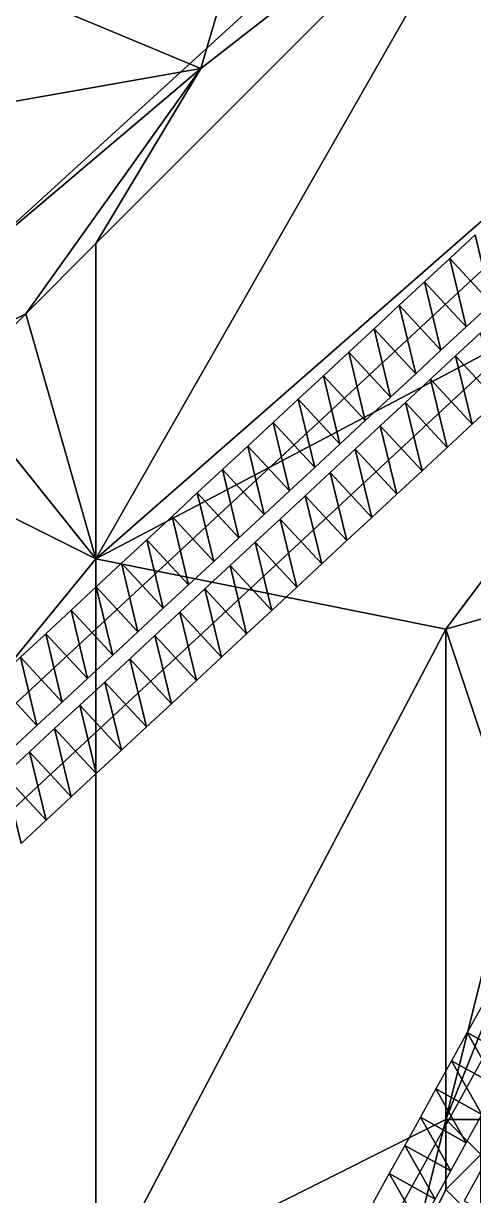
# Model space of a CAD drawing. Header units: metres. Extents: x -1103 to 901, y -902 to 905.
# Drawn here: x -950.1 to -924.4, y -474.3 to -407.4 of the extents above; entities that cross this region are included whole.
import ezdxf

# ---------------------------------------------------------------- set-up
doc = ezdxf.new("R2010")
doc.units = ezdxf.units.M
for name, color, linetype in [('OSM_BRIDGES', 6, 'CONTINUOUS'), ('OSM_BUILDING_FOOTPRINTS', 7, 'CONTINUOUS'), ('OSM_BUILDING_ROOFS', 1, 'CONTINUOUS'), ('OSM_BUILDING_WALLS', 8, 'CONTINUOUS'), ('OSM_RAIL_AXES', 6, 'CONTINUOUS'), ('OSM_RAIL_SURFACE', 7, 'CONTINUOUS'), ('OSM_ROAD_AXES', 2, 'CONTINUOUS'), ('OSM_ROAD_SURFACE', 9, 'CONTINUOUS'), ('OSM_TERRAIN', 3, 'CONTINUOUS')]:
    doc.layers.add(name, color=color, linetype=linetype)

msp = doc.modelspace()

# ---------------------------------------------------------------- linework, layer by layer
at = {"layer": 'OSM_BRIDGES'}
for points in [[(-924.326, -419.503, 12.834), (-924.326, -419.503, 11.734), (-925.768, -420.842, 11.73)], [(-924.326, -419.503, 12.834), (-925.768, -420.842, 11.73), (-925.768, -420.842, 12.83)], [(-924.326, -419.503, 11.734), (-923.387, -423.408, 11.73), (-925.768, -420.842, 11.73)], [(-925.768, -420.842, 12.83), (-925.768, -420.842, 11.73), (-927.211, -422.181, 11.726)], [(-925.768, -420.842, 12.83), (-927.211, -422.181, 11.726), (-927.211, -422.181, 12.826)], [(-925.768, -420.842, 11.73), (-924.83, -424.747, 11.726), (-927.211, -422.181, 11.726)], [(-925.768, -420.842, 11.73), (-923.387, -423.408, 11.73), (-924.83, -424.747, 11.726)], [(-927.211, -422.181, 12.826), (-927.211, -422.181, 11.726), (-928.654, -423.52, 11.722)], [(-927.211, -422.181, 12.826), (-928.654, -423.52, 11.722), (-928.654, -423.52, 12.822)], [(-927.211, -422.181, 11.726), (-926.273, -426.086, 11.722), (-928.654, -423.52, 11.722)], [(-927.211, -422.181, 11.726), (-924.83, -424.747, 11.726), (-926.273, -426.086, 11.722)], [(-923.387, -423.408, 12.83), (-924.83, -424.747, 12.826), (-924.83, -424.747, 11.726)], [(-923.387, -423.408, 12.83), (-924.83, -424.747, 11.726), (-923.387, -423.408, 11.73)], [(-928.654, -423.52, 12.822), (-928.654, -423.52, 11.722), (-930.096, -424.859, 11.718)], [(-928.654, -423.52, 12.822), (-930.096, -424.859, 11.718), (-930.096, -424.859, 12.818)], [(-928.654, -423.52, 11.722), (-927.716, -427.424, 11.718), (-930.096, -424.859, 11.718)], [(-928.654, -423.52, 11.722), (-926.273, -426.086, 11.722), (-927.716, -427.424, 11.718)], [(-924.83, -424.747, 12.826), (-926.273, -426.086, 12.822), (-926.273, -426.086, 11.722)], [(-924.83, -424.747, 12.826), (-926.273, -426.086, 11.722), (-924.83, -424.747, 11.726)], [(-930.096, -424.859, 12.818), (-930.096, -424.859, 11.718), (-931.539, -426.198, 11.714)], [(-930.096, -424.859, 12.818), (-931.539, -426.198, 11.714), (-931.539, -426.198, 12.814)], [(-930.096, -424.859, 11.718), (-929.158, -428.763, 11.714), (-931.539, -426.198, 11.714)], [(-930.096, -424.859, 11.718), (-927.716, -427.424, 11.718), (-929.158, -428.763, 11.714)], [(-924.013, -425.084, 12.939), (-924.013, -425.084, 11.839), (-925.444, -426.413, 11.834)], [(-924.013, -425.084, 12.939), (-925.444, -426.413, 11.834), (-925.444, -426.413, 12.934)], [(-924.013, -425.084, 11.839), (-923.062, -428.978, 11.834), (-925.444, -426.413, 11.834)], [(-926.273, -426.086, 12.822), (-927.716, -427.424, 12.818), (-927.716, -427.424, 11.718)], [(-926.273, -426.086, 12.822), (-927.716, -427.424, 11.718), (-926.273, -426.086, 11.722)], [(-931.539, -426.198, 12.814), (-931.539, -426.198, 11.714), (-932.982, -427.537, 11.709)], [(-931.539, -426.198, 12.814), (-932.982, -427.537, 11.709), (-932.982, -427.537, 12.809)], [(-931.539, -426.198, 11.714), (-930.601, -430.102, 11.709), (-932.982, -427.537, 11.709)], [(-931.539, -426.198, 11.714), (-929.158, -428.763, 11.714), (-930.601, -430.102, 11.709)], [(-925.444, -426.413, 12.934), (-925.444, -426.413, 11.834), (-926.876, -427.742, 11.829)], [(-925.444, -426.413, 12.934), (-926.876, -427.742, 11.829), (-926.876, -427.742, 12.929)], [(-925.444, -426.413, 11.834), (-924.494, -430.307, 11.829), (-926.876, -427.742, 11.829)], [(-925.444, -426.413, 11.834), (-923.062, -428.978, 11.834), (-924.494, -430.307, 11.829)], [(-927.716, -427.424, 12.818), (-929.158, -428.763, 12.814), (-929.158, -428.763, 11.714)], [(-927.716, -427.424, 12.818), (-929.158, -428.763, 11.714), (-927.716, -427.424, 11.718)], [(-932.982, -427.537, 12.809), (-932.982, -427.537, 11.709), (-934.425, -428.876, 11.705)], [(-932.982, -427.537, 12.809), (-934.425, -428.876, 11.705), (-934.425, -428.876, 12.805)], [(-932.982, -427.537, 11.709), (-932.044, -431.441, 11.705), (-934.425, -428.876, 11.705)], [(-932.982, -427.537, 11.709), (-930.601, -430.102, 11.709), (-932.044, -431.441, 11.705)], [(-926.876, -427.742, 12.929), (-926.876, -427.742, 11.829), (-928.307, -429.072, 11.824)], [(-926.876, -427.742, 12.929), (-928.307, -429.072, 11.824), (-928.307, -429.072, 12.924)], [(-926.876, -427.742, 11.829), (-925.925, -431.636, 11.824), (-928.307, -429.072, 11.824)], [(-926.876, -427.742, 11.829), (-924.494, -430.307, 11.829), (-925.925, -431.636, 11.824)], [(-929.158, -428.763, 12.814), (-930.601, -430.102, 12.809), (-930.601, -430.102, 11.709)], [(-929.158, -428.763, 12.814), (-930.601, -430.102, 11.709), (-929.158, -428.763, 11.714)], [(-934.425, -428.876, 12.805), (-934.425, -428.876, 11.705), (-935.867, -430.214, 11.701)], [(-934.425, -428.876, 12.805), (-935.867, -430.214, 11.701), (-935.867, -430.214, 12.801)], [(-934.425, -428.876, 11.705), (-933.487, -432.78, 11.701), (-935.867, -430.214, 11.701)], [(-934.425, -428.876, 11.705), (-932.044, -431.441, 11.705), (-933.487, -432.78, 11.701)], [(-928.307, -429.072, 12.924), (-928.307, -429.072, 11.824), (-929.738, -430.401, 11.818)], [(-928.307, -429.072, 12.924), (-929.738, -430.401, 11.818), (-929.738, -430.401, 12.918)], [(-928.307, -429.072, 11.824), (-927.356, -432.966, 11.818), (-929.738, -430.401, 11.818)], [(-928.307, -429.072, 11.824), (-925.925, -431.636, 11.824), (-927.356, -432.966, 11.818)], [(-923.062, -428.978, 12.934), (-924.494, -430.307, 12.929), (-924.494, -430.307, 11.829)], [(-923.062, -428.978, 12.934), (-924.494, -430.307, 11.829), (-923.062, -428.978, 11.834)], [(-930.601, -430.102, 12.809), (-932.044, -431.441, 12.805), (-932.044, -431.441, 11.705)], [(-930.601, -430.102, 12.809), (-932.044, -431.441, 11.705), (-930.601, -430.102, 11.709)], [(-935.867, -430.214, 12.801), (-935.867, -430.214, 11.701), (-937.31, -431.553, 11.697)], [(-935.867, -430.214, 12.801), (-937.31, -431.553, 11.697), (-937.31, -431.553, 12.797)], [(-935.867, -430.214, 11.701), (-934.929, -434.119, 11.697), (-937.31, -431.553, 11.697)], [(-935.867, -430.214, 11.701), (-933.487, -432.78, 11.701), (-934.929, -434.119, 11.697)], [(-929.738, -430.401, 12.918), (-929.738, -430.401, 11.818), (-931.169, -431.731, 11.813)], [(-929.738, -430.401, 12.918), (-931.169, -431.731, 11.813), (-931.169, -431.731, 12.913)], [(-929.738, -430.401, 11.818), (-928.787, -434.295, 11.813), (-931.169, -431.731, 11.813)], [(-929.738, -430.401, 11.818), (-927.356, -432.966, 11.818), (-928.787, -434.295, 11.813)], [(-924.494, -430.307, 12.929), (-925.925, -431.636, 12.924), (-925.925, -431.636, 11.824)], [(-924.494, -430.307, 12.929), (-925.925, -431.636, 11.824), (-924.494, -430.307, 11.829)], [(-932.044, -431.441, 12.805), (-933.487, -432.78, 12.801), (-933.487, -432.78, 11.701)], [(-932.044, -431.441, 12.805), (-933.487, -432.78, 11.701), (-932.044, -431.441, 11.705)], [(-937.31, -431.553, 12.797), (-937.31, -431.553, 11.697), (-938.753, -432.892, 11.693)], [(-937.31, -431.553, 12.797), (-938.753, -432.892, 11.693), (-938.753, -432.892, 12.793)], [(-937.31, -431.553, 11.697), (-936.372, -435.458, 11.693), (-938.753, -432.892, 11.693)], [(-937.31, -431.553, 11.697), (-934.929, -434.119, 11.697), (-936.372, -435.458, 11.693)], [(-931.169, -431.731, 12.913), (-931.169, -431.731, 11.813), (-932.601, -433.06, 11.808)], [(-931.169, -431.731, 12.913), (-932.601, -433.06, 11.808), (-932.601, -433.06, 12.908)], [(-931.169, -431.731, 11.813), (-930.219, -435.624, 11.808), (-932.601, -433.06, 11.808)], [(-931.169, -431.731, 11.813), (-928.787, -434.295, 11.813), (-930.219, -435.624, 11.808)], [(-925.925, -431.636, 12.924), (-927.356, -432.966, 12.918), (-927.356, -432.966, 11.818)], [(-925.925, -431.636, 12.924), (-927.356, -432.966, 11.818), (-925.925, -431.636, 11.824)], [(-933.487, -432.78, 12.801), (-934.929, -434.119, 12.797), (-934.929, -434.119, 11.697)], [(-933.487, -432.78, 12.801), (-934.929, -434.119, 11.697), (-933.487, -432.78, 11.701)], [(-938.753, -432.892, 12.793), (-938.753, -432.892, 11.693), (-940.196, -434.231, 11.688)], [(-938.753, -432.892, 12.793), (-940.196, -434.231, 11.688), (-940.196, -434.231, 12.788)], [(-938.753, -432.892, 11.693), (-937.815, -436.797, 11.688), (-940.196, -434.231, 11.688)], [(-938.753, -432.892, 11.693), (-936.372, -435.458, 11.693), (-937.815, -436.797, 11.688)], [(-932.601, -433.06, 12.908), (-932.601, -433.06, 11.808), (-934.032, -434.389, 11.803)], [(-932.601, -433.06, 12.908), (-934.032, -434.389, 11.803), (-934.032, -434.389, 12.903)], [(-932.601, -433.06, 11.808), (-931.65, -436.954, 11.803), (-934.032, -434.389, 11.803)], [(-932.601, -433.06, 11.808), (-930.219, -435.624, 11.808), (-931.65, -436.954, 11.803)], [(-927.356, -432.966, 12.918), (-928.787, -434.295, 12.913), (-928.787, -434.295, 11.813)], [(-927.356, -432.966, 12.918), (-928.787, -434.295, 11.813), (-927.356, -432.966, 11.818)], [(-934.929, -434.119, 12.797), (-936.372, -435.458, 12.793), (-936.372, -435.458, 11.693)], [(-934.929, -434.119, 12.797), (-936.372, -435.458, 11.693), (-934.929, -434.119, 11.697)], [(-940.196, -434.231, 12.788), (-940.196, -434.231, 11.688), (-941.638, -435.57, 11.684)], [(-940.196, -434.231, 12.788), (-941.638, -435.57, 11.684), (-941.638, -435.57, 12.784)], [(-940.196, -434.231, 11.688), (-939.258, -438.135, 11.684), (-941.638, -435.57, 11.684)], [(-940.196, -434.231, 11.688), (-937.815, -436.797, 11.688), (-939.258, -438.135, 11.684)], [(-934.032, -434.389, 12.903), (-934.032, -434.389, 11.803), (-935.463, -435.719, 11.797)], [(-934.032, -434.389, 12.903), (-935.463, -435.719, 11.797), (-935.463, -435.719, 12.897)], [(-934.032, -434.389, 11.803), (-933.081, -438.283, 11.797), (-935.463, -435.719, 11.797)], [(-934.032, -434.389, 11.803), (-931.65, -436.954, 11.803), (-933.081, -438.283, 11.797)], [(-928.787, -434.295, 12.913), (-930.219, -435.624, 12.908), (-930.219, -435.624, 11.808)], [(-928.787, -434.295, 12.913), (-930.219, -435.624, 11.808), (-928.787, -434.295, 11.813)], [(-936.372, -435.458, 12.793), (-937.815, -436.797, 12.788), (-937.815, -436.797, 11.688)], [(-936.372, -435.458, 12.793), (-937.815, -436.797, 11.688), (-936.372, -435.458, 11.693)], [(-941.638, -435.57, 12.784), (-941.638, -435.57, 11.684), (-943.081, -436.909, 11.68)], [(-941.638, -435.57, 12.784), (-943.081, -436.909, 11.68), (-943.081, -436.909, 12.78)], [(-941.638, -435.57, 11.684), (-940.7, -439.474, 11.68), (-943.081, -436.909, 11.68)], [(-941.638, -435.57, 11.684), (-939.258, -438.135, 11.684), (-940.7, -439.474, 11.68)], [(-935.463, -435.719, 12.897), (-935.463, -435.719, 11.797), (-936.894, -437.048, 11.792)], [(-935.463, -435.719, 12.897), (-936.894, -437.048, 11.792), (-936.894, -437.048, 12.892)], [(-935.463, -435.719, 11.797), (-934.513, -439.613, 11.792), (-936.894, -437.048, 11.792)], [(-935.463, -435.719, 11.797), (-933.081, -438.283, 11.797), (-934.513, -439.613, 11.792)], [(-930.219, -435.624, 12.908), (-931.65, -436.954, 12.903), (-931.65, -436.954, 11.803)], [(-930.219, -435.624, 12.908), (-931.65, -436.954, 11.803), (-930.219, -435.624, 11.808)], [(-937.815, -436.797, 12.788), (-939.258, -438.135, 12.784), (-939.258, -438.135, 11.684)], [(-937.815, -436.797, 12.788), (-939.258, -438.135, 11.684), (-937.815, -436.797, 11.688)], [(-943.081, -436.909, 12.78), (-943.081, -436.909, 11.68), (-944.524, -438.248, 11.676)], [(-943.081, -436.909, 12.78), (-944.524, -438.248, 11.676), (-944.524, -438.248, 12.776)], [(-943.081, -436.909, 11.68), (-942.143, -440.813, 11.676), (-944.524, -438.248, 11.676)], [(-943.081, -436.909, 11.68), (-940.7, -439.474, 11.68), (-942.143, -440.813, 11.676)], [(-936.894, -437.048, 12.892), (-936.894, -437.048, 11.792), (-938.326, -438.377, 11.787)], [(-936.894, -437.048, 12.892), (-938.326, -438.377, 11.787), (-938.326, -438.377, 12.887)], [(-936.894, -437.048, 11.792), (-935.944, -440.942, 11.787), (-938.326, -438.377, 11.787)], [(-936.894, -437.048, 11.792), (-934.513, -439.613, 11.792), (-935.944, -440.942, 11.787)], [(-931.65, -436.954, 12.903), (-933.081, -438.283, 12.897), (-933.081, -438.283, 11.797)], [(-931.65, -436.954, 12.903), (-933.081, -438.283, 11.797), (-931.65, -436.954, 11.803)], [(-939.258, -438.135, 12.784), (-940.7, -439.474, 12.78), (-940.7, -439.474, 11.68)], [(-939.258, -438.135, 12.784), (-940.7, -439.474, 11.68), (-939.258, -438.135, 11.684)], [(-944.524, -438.248, 12.776), (-944.524, -438.248, 11.676), (-945.967, -439.586, 11.672)], [(-944.524, -438.248, 12.776), (-945.967, -439.586, 11.672), (-945.967, -439.586, 12.772)], [(-944.524, -438.248, 11.676), (-943.586, -442.152, 11.672), (-945.967, -439.586, 11.672)], [(-944.524, -438.248, 11.676), (-942.143, -440.813, 11.676), (-943.586, -442.152, 11.672)], [(-938.326, -438.377, 12.887), (-938.326, -438.377, 11.787), (-939.757, -439.707, 11.782)], [(-938.326, -438.377, 12.887), (-939.757, -439.707, 11.782), (-939.757, -439.707, 12.882)], [(-938.326, -438.377, 11.787), (-937.375, -442.271, 11.782), (-939.757, -439.707, 11.782)], [(-938.326, -438.377, 11.787), (-935.944, -440.942, 11.787), (-937.375, -442.271, 11.782)], [(-933.081, -438.283, 12.897), (-934.513, -439.613, 12.892), (-934.513, -439.613, 11.792)], [(-933.081, -438.283, 12.897), (-934.513, -439.613, 11.792), (-933.081, -438.283, 11.797)], [(-940.7, -439.474, 12.78), (-942.143, -440.813, 12.776), (-942.143, -440.813, 11.676)], [(-940.7, -439.474, 12.78), (-942.143, -440.813, 11.676), (-940.7, -439.474, 11.68)], [(-945.967, -439.586, 12.772), (-945.967, -439.586, 11.672), (-947.409, -440.925, 11.668)], [(-945.967, -439.586, 12.772), (-947.409, -440.925, 11.668), (-947.409, -440.925, 12.768)], [(-945.967, -439.586, 11.672), (-945.029, -443.491, 11.668), (-947.409, -440.925, 11.668)], [(-945.967, -439.586, 11.672), (-943.586, -442.152, 11.672), (-945.029, -443.491, 11.668)], [(-939.757, -439.707, 12.882), (-939.757, -439.707, 11.782), (-941.188, -441.036, 11.776)], [(-939.757, -439.707, 12.882), (-941.188, -441.036, 11.776), (-941.188, -441.036, 12.876)], [(-939.757, -439.707, 11.782), (-938.806, -443.601, 11.776), (-941.188, -441.036, 11.776)], [(-939.757, -439.707, 11.782), (-937.375, -442.271, 11.782), (-938.806, -443.601, 11.776)], [(-934.513, -439.613, 12.892), (-935.944, -440.942, 12.887), (-935.944, -440.942, 11.787)], [(-934.513, -439.613, 12.892), (-935.944, -440.942, 11.787), (-934.513, -439.613, 11.792)], [(-942.143, -440.813, 12.776), (-943.586, -442.152, 12.772), (-943.586, -442.152, 11.672)], [(-942.143, -440.813, 12.776), (-943.586, -442.152, 11.672), (-942.143, -440.813, 11.676)], [(-947.409, -440.925, 12.768), (-947.409, -440.925, 11.668), (-948.852, -442.264, 11.663)], [(-947.409, -440.925, 12.768), (-948.852, -442.264, 11.663), (-948.852, -442.264, 12.763)], [(-947.409, -440.925, 11.668), (-946.471, -444.83, 11.663), (-948.852, -442.264, 11.663)], [(-947.409, -440.925, 11.668), (-945.029, -443.491, 11.668), (-946.471, -444.83, 11.663)], [(-941.188, -441.036, 12.876), (-941.188, -441.036, 11.776), (-942.62, -442.366, 11.771)], [(-941.188, -441.036, 12.876), (-942.62, -442.366, 11.771), (-942.62, -442.366, 12.871)], [(-941.188, -441.036, 11.776), (-940.238, -444.93, 11.771), (-942.62, -442.366, 11.771)], [(-941.188, -441.036, 11.776), (-938.806, -443.601, 11.776), (-940.238, -444.93, 11.771)], [(-935.944, -440.942, 12.887), (-937.375, -442.271, 12.882), (-937.375, -442.271, 11.782)], [(-935.944, -440.942, 12.887), (-937.375, -442.271, 11.782), (-935.944, -440.942, 11.787)], [(-943.586, -442.152, 12.772), (-945.029, -443.491, 12.768), (-945.029, -443.491, 11.668)], [(-943.586, -442.152, 12.772), (-945.029, -443.491, 11.668), (-943.586, -442.152, 11.672)], [(-948.852, -442.264, 12.763), (-948.852, -442.264, 11.663), (-950.295, -443.603, 11.659)], [(-948.852, -442.264, 12.763), (-950.295, -443.603, 11.659), (-950.295, -443.603, 12.759)], [(-948.852, -442.264, 11.663), (-947.914, -446.169, 11.659), (-950.295, -443.603, 11.659)], [(-948.852, -442.264, 11.663), (-946.471, -444.83, 11.663), (-947.914, -446.169, 11.659)], [(-942.62, -442.366, 12.871), (-942.62, -442.366, 11.771), (-944.051, -443.695, 11.766)], [(-942.62, -442.366, 12.871), (-944.051, -443.695, 11.766), (-944.051, -443.695, 12.866)], [(-942.62, -442.366, 11.771), (-941.669, -446.259, 11.766), (-944.051, -443.695, 11.766)], [(-942.62, -442.366, 11.771), (-940.238, -444.93, 11.771), (-941.669, -446.259, 11.766)], [(-937.375, -442.271, 12.882), (-938.806, -443.601, 12.876), (-938.806, -443.601, 11.776)], [(-937.375, -442.271, 12.882), (-938.806, -443.601, 11.776), (-937.375, -442.271, 11.782)], [(-945.029, -443.491, 12.768), (-946.471, -444.83, 12.763), (-946.471, -444.83, 11.663)], [(-945.029, -443.491, 12.768), (-946.471, -444.83, 11.663), (-945.029, -443.491, 11.668)], [(-950.295, -443.603, 11.659), (-949.357, -447.507, 11.655), (-951.738, -444.942, 11.655)], [(-950.295, -443.603, 11.659), (-947.914, -446.169, 11.659), (-949.357, -447.507, 11.655)], [(-944.051, -443.695, 12.866), (-944.051, -443.695, 11.766), (-945.482, -445.024, 11.761)], [(-944.051, -443.695, 12.866), (-945.482, -445.024, 11.761), (-945.482, -445.024, 12.861)], [(-944.051, -443.695, 11.766), (-943.1, -447.589, 11.761), (-945.482, -445.024, 11.761)], [(-944.051, -443.695, 11.766), (-941.669, -446.259, 11.766), (-943.1, -447.589, 11.761)], [(-938.806, -443.601, 12.876), (-940.238, -444.93, 12.871), (-940.238, -444.93, 11.771)], [(-938.806, -443.601, 12.876), (-940.238, -444.93, 11.771), (-938.806, -443.601, 11.776)], [(-946.471, -444.83, 12.763), (-947.914, -446.169, 12.759), (-947.914, -446.169, 11.659)], [(-946.471, -444.83, 12.763), (-947.914, -446.169, 11.659), (-946.471, -444.83, 11.663)], [(-951.738, -444.942, 11.655), (-949.357, -447.507, 11.655), (-950.799, -448.846, 11.651)], [(-945.482, -445.024, 12.861), (-945.482, -445.024, 11.761), (-946.913, -446.354, 11.755)], [(-945.482, -445.024, 12.861), (-946.913, -446.354, 11.755), (-946.913, -446.354, 12.855)], [(-945.482, -445.024, 11.761), (-944.532, -448.918, 11.755), (-946.913, -446.354, 11.755)], [(-945.482, -445.024, 11.761), (-943.1, -447.589, 11.761), (-944.532, -448.918, 11.755)], [(-940.238, -444.93, 12.871), (-941.669, -446.259, 12.866), (-941.669, -446.259, 11.766)], [(-940.238, -444.93, 12.871), (-941.669, -446.259, 11.766), (-940.238, -444.93, 11.771)], [(-947.914, -446.169, 12.759), (-949.357, -447.507, 12.755), (-949.357, -447.507, 11.655)], [(-947.914, -446.169, 12.759), (-949.357, -447.507, 11.655), (-947.914, -446.169, 11.659)], [(-941.669, -446.259, 12.866), (-943.1, -447.589, 12.861), (-943.1, -447.589, 11.761)], [(-941.669, -446.259, 12.866), (-943.1, -447.589, 11.761), (-941.669, -446.259, 11.766)], [(-946.913, -446.354, 12.855), (-946.913, -446.354, 11.755), (-948.345, -447.683, 11.75)], [(-946.913, -446.354, 12.855), (-948.345, -447.683, 11.75), (-948.345, -447.683, 12.85)], [(-946.913, -446.354, 11.755), (-945.963, -450.248, 11.75), (-948.345, -447.683, 11.75)], [(-946.913, -446.354, 11.755), (-944.532, -448.918, 11.755), (-945.963, -450.248, 11.75)], [(-949.357, -447.507, 12.755), (-950.799, -448.846, 12.751), (-950.799, -448.846, 11.651)], [(-949.357, -447.507, 12.755), (-950.799, -448.846, 11.651), (-949.357, -447.507, 11.655)], [(-943.1, -447.589, 12.861), (-944.532, -448.918, 12.855), (-944.532, -448.918, 11.755)], [(-943.1, -447.589, 12.861), (-944.532, -448.918, 11.755), (-943.1, -447.589, 11.761)], [(-948.345, -447.683, 12.85), (-948.345, -447.683, 11.75), (-949.776, -449.012, 11.745)], [(-948.345, -447.683, 12.85), (-949.776, -449.012, 11.745), (-949.776, -449.012, 12.845)], [(-948.345, -447.683, 11.75), (-947.394, -451.577, 11.745), (-949.776, -449.012, 11.745)], [(-948.345, -447.683, 11.75), (-945.963, -450.248, 11.75), (-947.394, -451.577, 11.745)], [(-944.532, -448.918, 12.855), (-945.963, -450.248, 12.85), (-945.963, -450.248, 11.75)], [(-944.532, -448.918, 12.855), (-945.963, -450.248, 11.75), (-944.532, -448.918, 11.755)], [(-949.776, -449.012, 12.845), (-949.776, -449.012, 11.745), (-951.207, -450.342, 11.74)], [(-949.776, -449.012, 12.845), (-951.207, -450.342, 11.74), (-951.207, -450.342, 12.84)], [(-949.776, -449.012, 11.745), (-948.825, -452.906, 11.74), (-951.207, -450.342, 11.74)], [(-949.776, -449.012, 11.745), (-947.394, -451.577, 11.745), (-948.825, -452.906, 11.74)], [(-945.963, -450.248, 12.85), (-947.394, -451.577, 12.845), (-947.394, -451.577, 11.745)], [(-945.963, -450.248, 12.85), (-947.394, -451.577, 11.745), (-945.963, -450.248, 11.75)], [(-951.207, -450.342, 11.74), (-948.825, -452.906, 11.74), (-950.257, -454.236, 11.734)], [(-947.394, -451.577, 12.845), (-948.825, -452.906, 12.84), (-948.825, -452.906, 11.74)], [(-947.394, -451.577, 12.845), (-948.825, -452.906, 11.74), (-947.394, -451.577, 11.745)], [(-948.825, -452.906, 12.84), (-950.257, -454.236, 12.834), (-950.257, -454.236, 11.734)], [(-948.825, -452.906, 12.84), (-950.257, -454.236, 11.734), (-948.825, -452.906, 11.74)]]:
    msp.add_3dface(points, dxfattribs=at)
at = {"layer": 'OSM_BUILDING_FOOTPRINTS'}
msp.add_polyline3d([(-907.383, -354.504, 11.038), (-918.845, -364.966, 11.038), (-952.636, -395.777, 11.038), (-953.597, -394.726, 11.038), (-958.24, -398.962, 11.038), (-957.289, -399.99, 11.038), (-967.536, -409.335, 11.038), (-968.265, -408.539, 11.038), (-972.687, -412.576, 11.038), (-971.957, -413.361, 11.038), (-985, -425.25, 11.038), (-983.862, -426.499, 11.038), (-1002.918, -443.873, 11.038), (-997.402, -449.845, 11.038), (-995.965, -448.54, 11.038), (-992.173, -452.643, 11.038), (-990.128, -454.855, 11.038), (-896.594, -369.566, 11.038), (-900.319, -365.529, 11.038), (-898.628, -363.981, 11.038), (-907.383, -354.504, 11.038)], close=True, dxfattribs=at)
at = {"layer": 'OSM_BUILDING_ROOFS'}
for points in [[(-983.862, -426.499, 16.238), (-896.594, -369.566, 16.238), (-900.319, -365.529, 16.238)], [(-983.862, -426.499, 16.238), (-900.319, -365.529, 16.238), (-952.636, -395.777, 16.238)], [(-983.862, -426.499, 16.238), (-990.128, -454.855, 16.238), (-896.594, -369.566, 16.238)]]:
    msp.add_3dface(points, dxfattribs=at)
at = {"layer": 'OSM_BUILDING_WALLS'}
for points in [[(-990.128, -454.855, 11.038), (-896.594, -369.566, 11.038), (-896.594, -369.566, 16.238)], [(-990.128, -454.855, 11.038), (-896.594, -369.566, 16.238), (-990.128, -454.855, 16.238)]]:
    msp.add_3dface(points, dxfattribs=at)
at = {"layer": 'OSM_RAIL_AXES'}
for points in [[(-911.593, -410.075, 12.748), (-1002.486, -494.424, 12.485), (-1100, -584.718, 12.205)], [(-908.509, -413.072, 12.872), (-964.329, -464.918, 12.667), (-1100, -590.57, 12.174)]]:
    msp.add_polyline3d(points, dxfattribs=at)
at = {"layer": 'OSM_RAIL_SURFACE'}
for points in [[(-924.326, -419.503, 12.834), (-925.768, -420.842, 12.83), (-923.387, -423.408, 12.83)], [(-925.768, -420.842, 12.83), (-927.211, -422.181, 12.826), (-924.83, -424.747, 12.826)], [(-925.768, -420.842, 12.83), (-924.83, -424.747, 12.826), (-923.387, -423.408, 12.83)], [(-927.211, -422.181, 12.826), (-928.654, -423.52, 12.822), (-926.273, -426.086, 12.822)], [(-927.211, -422.181, 12.826), (-926.273, -426.086, 12.822), (-924.83, -424.747, 12.826)], [(-928.654, -423.52, 12.822), (-930.096, -424.859, 12.818), (-927.716, -427.424, 12.818)], [(-928.654, -423.52, 12.822), (-927.716, -427.424, 12.818), (-926.273, -426.086, 12.822)], [(-930.096, -424.859, 12.818), (-931.539, -426.198, 12.814), (-929.158, -428.763, 12.814)], [(-930.096, -424.859, 12.818), (-929.158, -428.763, 12.814), (-927.716, -427.424, 12.818)], [(-924.013, -425.084, 12.939), (-925.444, -426.413, 12.934), (-923.062, -428.978, 12.934)], [(-931.539, -426.198, 12.814), (-932.982, -427.537, 12.809), (-930.601, -430.102, 12.809)], [(-931.539, -426.198, 12.814), (-930.601, -430.102, 12.809), (-929.158, -428.763, 12.814)], [(-925.444, -426.413, 12.934), (-926.876, -427.742, 12.929), (-924.494, -430.307, 12.929)], [(-925.444, -426.413, 12.934), (-924.494, -430.307, 12.929), (-923.062, -428.978, 12.934)], [(-932.982, -427.537, 12.809), (-934.425, -428.876, 12.805), (-932.044, -431.441, 12.805)], [(-932.982, -427.537, 12.809), (-932.044, -431.441, 12.805), (-930.601, -430.102, 12.809)], [(-926.876, -427.742, 12.929), (-928.307, -429.072, 12.924), (-925.925, -431.636, 12.924)], [(-926.876, -427.742, 12.929), (-925.925, -431.636, 12.924), (-924.494, -430.307, 12.929)], [(-934.425, -428.876, 12.805), (-935.867, -430.214, 12.801), (-933.487, -432.78, 12.801)], [(-934.425, -428.876, 12.805), (-933.487, -432.78, 12.801), (-932.044, -431.441, 12.805)], [(-928.307, -429.072, 12.924), (-929.738, -430.401, 12.918), (-927.356, -432.966, 12.918)], [(-928.307, -429.072, 12.924), (-927.356, -432.966, 12.918), (-925.925, -431.636, 12.924)], [(-935.867, -430.214, 12.801), (-937.31, -431.553, 12.797), (-934.929, -434.119, 12.797)], [(-935.867, -430.214, 12.801), (-934.929, -434.119, 12.797), (-933.487, -432.78, 12.801)], [(-929.738, -430.401, 12.918), (-931.169, -431.731, 12.913), (-928.787, -434.295, 12.913)], [(-929.738, -430.401, 12.918), (-928.787, -434.295, 12.913), (-927.356, -432.966, 12.918)], [(-937.31, -431.553, 12.797), (-938.753, -432.892, 12.793), (-936.372, -435.458, 12.793)], [(-937.31, -431.553, 12.797), (-936.372, -435.458, 12.793), (-934.929, -434.119, 12.797)], [(-931.169, -431.731, 12.913), (-932.601, -433.06, 12.908), (-930.219, -435.624, 12.908)], [(-931.169, -431.731, 12.913), (-930.219, -435.624, 12.908), (-928.787, -434.295, 12.913)], [(-938.753, -432.892, 12.793), (-940.196, -434.231, 12.788), (-937.815, -436.797, 12.788)], [(-938.753, -432.892, 12.793), (-937.815, -436.797, 12.788), (-936.372, -435.458, 12.793)], [(-932.601, -433.06, 12.908), (-934.032, -434.389, 12.903), (-931.65, -436.954, 12.903)], [(-932.601, -433.06, 12.908), (-931.65, -436.954, 12.903), (-930.219, -435.624, 12.908)], [(-940.196, -434.231, 12.788), (-941.638, -435.57, 12.784), (-939.258, -438.135, 12.784)], [(-940.196, -434.231, 12.788), (-939.258, -438.135, 12.784), (-937.815, -436.797, 12.788)], [(-934.032, -434.389, 12.903), (-935.463, -435.719, 12.897), (-933.081, -438.283, 12.897)], [(-934.032, -434.389, 12.903), (-933.081, -438.283, 12.897), (-931.65, -436.954, 12.903)], [(-941.638, -435.57, 12.784), (-943.081, -436.909, 12.78), (-940.7, -439.474, 12.78)], [(-941.638, -435.57, 12.784), (-940.7, -439.474, 12.78), (-939.258, -438.135, 12.784)], [(-935.463, -435.719, 12.897), (-936.894, -437.048, 12.892), (-934.513, -439.613, 12.892)], [(-935.463, -435.719, 12.897), (-934.513, -439.613, 12.892), (-933.081, -438.283, 12.897)], [(-943.081, -436.909, 12.78), (-944.524, -438.248, 12.776), (-942.143, -440.813, 12.776)], [(-943.081, -436.909, 12.78), (-942.143, -440.813, 12.776), (-940.7, -439.474, 12.78)], [(-936.894, -437.048, 12.892), (-938.326, -438.377, 12.887), (-935.944, -440.942, 12.887)], [(-936.894, -437.048, 12.892), (-935.944, -440.942, 12.887), (-934.513, -439.613, 12.892)], [(-944.524, -438.248, 12.776), (-945.967, -439.586, 12.772), (-943.586, -442.152, 12.772)], [(-944.524, -438.248, 12.776), (-943.586, -442.152, 12.772), (-942.143, -440.813, 12.776)], [(-938.326, -438.377, 12.887), (-939.757, -439.707, 12.882), (-937.375, -442.271, 12.882)], [(-938.326, -438.377, 12.887), (-937.375, -442.271, 12.882), (-935.944, -440.942, 12.887)], [(-945.967, -439.586, 12.772), (-947.409, -440.925, 12.768), (-945.029, -443.491, 12.768)], [(-945.967, -439.586, 12.772), (-945.029, -443.491, 12.768), (-943.586, -442.152, 12.772)], [(-939.757, -439.707, 12.882), (-941.188, -441.036, 12.876), (-938.806, -443.601, 12.876)], [(-939.757, -439.707, 12.882), (-938.806, -443.601, 12.876), (-937.375, -442.271, 12.882)], [(-947.409, -440.925, 12.768), (-948.852, -442.264, 12.763), (-946.471, -444.83, 12.763)], [(-947.409, -440.925, 12.768), (-946.471, -444.83, 12.763), (-945.029, -443.491, 12.768)], [(-941.188, -441.036, 12.876), (-942.62, -442.366, 12.871), (-940.238, -444.93, 12.871)], [(-941.188, -441.036, 12.876), (-940.238, -444.93, 12.871), (-938.806, -443.601, 12.876)], [(-948.852, -442.264, 12.763), (-950.295, -443.603, 12.759), (-947.914, -446.169, 12.759)], [(-948.852, -442.264, 12.763), (-947.914, -446.169, 12.759), (-946.471, -444.83, 12.763)], [(-942.62, -442.366, 12.871), (-944.051, -443.695, 12.866), (-941.669, -446.259, 12.866)], [(-942.62, -442.366, 12.871), (-941.669, -446.259, 12.866), (-940.238, -444.93, 12.871)], [(-950.295, -443.603, 12.759), (-951.738, -444.942, 12.755), (-949.357, -447.507, 12.755)], [(-950.295, -443.603, 12.759), (-949.357, -447.507, 12.755), (-947.914, -446.169, 12.759)], [(-944.051, -443.695, 12.866), (-945.482, -445.024, 12.861), (-943.1, -447.589, 12.861)], [(-944.051, -443.695, 12.866), (-943.1, -447.589, 12.861), (-941.669, -446.259, 12.866)], [(-951.738, -444.942, 12.755), (-950.799, -448.846, 12.751), (-949.357, -447.507, 12.755)], [(-945.482, -445.024, 12.861), (-946.913, -446.354, 12.855), (-944.532, -448.918, 12.855)], [(-945.482, -445.024, 12.861), (-944.532, -448.918, 12.855), (-943.1, -447.589, 12.861)], [(-946.913, -446.354, 12.855), (-948.345, -447.683, 12.85), (-945.963, -450.248, 12.85)], [(-946.913, -446.354, 12.855), (-945.963, -450.248, 12.85), (-944.532, -448.918, 12.855)], [(-948.345, -447.683, 12.85), (-949.776, -449.012, 12.845), (-947.394, -451.577, 12.845)], [(-948.345, -447.683, 12.85), (-947.394, -451.577, 12.845), (-945.963, -450.248, 12.85)], [(-949.776, -449.012, 12.845), (-951.207, -450.342, 12.84), (-948.825, -452.906, 12.84)], [(-949.776, -449.012, 12.845), (-948.825, -452.906, 12.84), (-947.394, -451.577, 12.845)], [(-951.207, -450.342, 12.84), (-950.257, -454.236, 12.834), (-948.825, -452.906, 12.84)]]:
    msp.add_3dface(points, dxfattribs=at)
at = {"layer": 'OSM_ROAD_AXES'}
msp.add_polyline3d([(-957.441, -541.844, 15.651), (-939.635, -497.53, 15.073), (-928.814, -475.423, 13.919), (-918.998, -457.707, 14.281), (-907.193, -439.448, 14.407), (-896.383, -425.48, 14.768), (-883.495, -410.351, 15.727), (-851.329, -378.899, 16.744)], dxfattribs=at)
at = {"layer": 'OSM_ROAD_SURFACE'}
for points in [[(-922.148, -466.486, 14.153), (-923.88, -463.422, 14.021), (-924.772, -465.033, 13.898)], [(-923.04, -468.097, 14.058), (-924.772, -465.033, 13.898), (-925.664, -466.643, 13.85)], [(-923.04, -468.097, 14.058), (-922.148, -466.486, 14.153), (-924.772, -465.033, 13.898)], [(-923.932, -469.708, 14.02), (-925.664, -466.643, 13.85), (-926.557, -468.254, 13.857)], [(-923.932, -469.708, 14.02), (-923.04, -468.097, 14.058), (-925.664, -466.643, 13.85)], [(-924.825, -471.318, 14.369), (-926.557, -468.254, 13.857), (-927.449, -469.864, 13.897)], [(-924.825, -471.318, 14.369), (-923.932, -469.708, 14.02), (-926.557, -468.254, 13.857)], [(-925.717, -472.929, 14.08), (-927.449, -469.864, 13.897), (-928.341, -471.475, 13.925)], [(-925.717, -472.929, 14.08), (-924.825, -471.318, 14.369), (-927.449, -469.864, 13.897)], [(-926.609, -474.54, 14.003), (-928.341, -471.475, 13.925), (-929.233, -473.086, 13.918)], [(-926.609, -474.54, 14.003), (-925.717, -472.929, 14.08), (-928.341, -471.475, 13.925)], [(-919.711, -477.547, 14.663), (-924.034, -472.975, 14.621), (-924.955, -474.631, 14.317)], [(-927.483, -476.116, 14.025), (-929.233, -473.086, 13.918), (-930.144, -474.73, 13.911)], [(-927.483, -476.116, 14.025), (-926.609, -474.54, 14.003), (-929.233, -473.086, 13.918)]]:
    msp.add_3dface(points, dxfattribs=at)
at = {"layer": 'OSM_TERRAIN'}
for points in [[(-964, -400, 13.103), (-940, -410, 13.13), (-930, -376, 13.236)], [(-940, -410, 13.13), (-922, -396, 13.218), (-930, -376, 13.236)], [(-946, -420, 12.045), (-922, -396, 13.218), (-940, -410, 13.13)], [(-946, -420, 12.045), (-946, -438, 11.218), (-922, -396, 13.218)], [(-946, -438, 11.218), (-914, -410, 12.888), (-922, -396, 13.218)], [(-974, -416, 13.236), (-940, -410, 13.13), (-964, -400, 13.103)], [(-966, -432, 13.236), (-940, -410, 13.13), (-974, -416, 13.236)], [(-966, -432, 13.236), (-950, -424, 11.849), (-940, -410, 13.13)], [(-950, -424, 11.849), (-946, -420, 12.045), (-940, -410, 13.13)], [(-946, -438, 11.218), (-908, -418, 13.139), (-914, -410, 12.888)], [(-926, -442, 12.371), (-908, -418, 13.139), (-946, -438, 11.218)], [(-926, -442, 12.371), (-912, -438, 13.657), (-908, -418, 13.139)], [(-950, -424, 11.849), (-946, -438, 11.218), (-946, -420, 12.045)], [(-954, -428, 11.75), (-950, -424, 11.849), (-966, -432, 13.236)], [(-954, -428, 11.75), (-946, -438, 11.218), (-950, -424, 11.849)], [(-946, -438, 11.218), (-954, -428, 11.75), (-958, -432, 11.742)], [(-964, -460, 12.189), (-946, -438, 11.218), (-958, -432, 11.742)], [(-964, -460, 12.189), (-946, -480, 13.372), (-946, -438, 11.218)], [(-946, -480, 13.372), (-926, -442, 12.371), (-946, -438, 11.218)], [(-922, -454, 13.66), (-912, -438, 13.657), (-926, -442, 12.371)], [(-926, -470, 13.936), (-926, -442, 12.371), (-946, -480, 13.372)], [(-926, -470, 13.936), (-922, -454, 13.66), (-926, -442, 12.371)], [(-926, -470, 13.936), (-922, -460, 14.232), (-922, -454, 13.66)], [(-964, -462, 12.682), (-946, -480, 13.372), (-964, -460, 12.189)], [(-926, -470, 13.936), (-924, -470, 13.962), (-922, -460, 14.232)], [(-946, -480, 13.372), (-964, -462, 12.682), (-972, -470, 13.261)], [(-964, -480, 14.171), (-946, -480, 13.372), (-972, -470, 13.261)], [(-928, -478, 13.989), (-926, -470, 13.936), (-946, -480, 13.372)], [(-928, -478, 13.989), (-926, -474, 13.938), (-926, -470, 13.936)], [(-926, -474, 13.938), (-924, -472, 14.588), (-926, -470, 13.936)], [(-924, -472, 14.588), (-924, -470, 13.962), (-926, -470, 13.936)], [(-926, -474, 13.938), (-924, -476, 14.562), (-924, -472, 14.588)], [(-928, -478, 13.989), (-924, -476, 14.562), (-926, -474, 13.938)]]:
    msp.add_3dface(points, dxfattribs=at)

doc.saveas('drawing.dxf')
